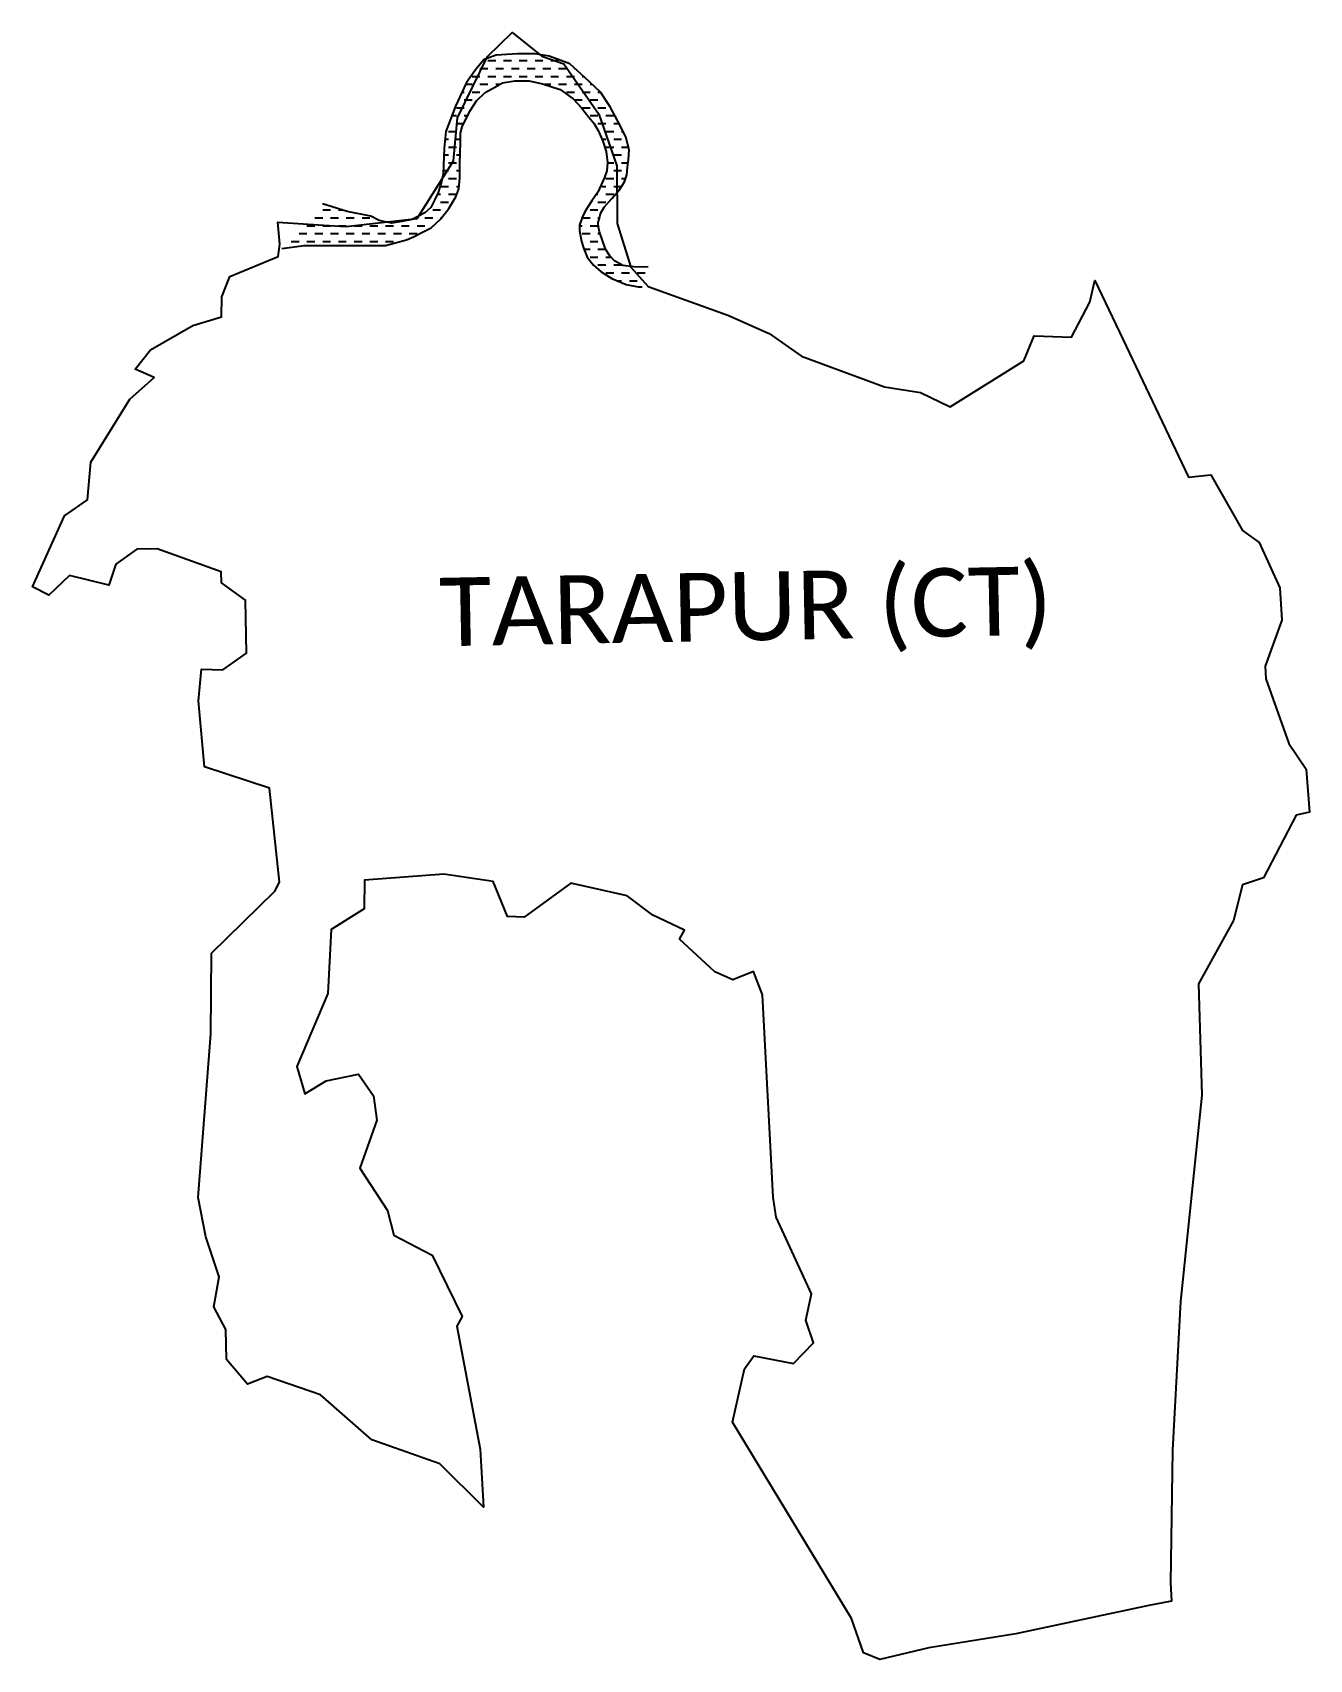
# Model space of a CAD drawing. Header units: metres. Extents: x 256589 to 259167, y 2195347 to 2198633.
import ezdxf

# ---------------------------------------------------------------- set-up
doc = ezdxf.new("R2010")
doc.units = ezdxf.units.M
for name, color, linetype in [('CREEK', 132, 'Continuous'), ('village', 3, 'Continuous'), ('VILLAGE NAME', 250, 'Continuous')]:
    doc.layers.add(name, color=color, linetype=linetype)
doc.styles.get("Standard").update_dxf_attribs({"font": 'simplex.shx'})

msp = doc.modelspace()

# ---------------------------------------------------------------- hatches: boundary and pattern name
at = {"layer": 'CREEK'}
h = msp.add_hatch(dxfattribs=at)
h.set_pattern_fill('DASH', color=256, scale=5)
h.paths.add_polyline_path([(257092.8, 2198196.8), (257137.9, 2198202.9), (257184, 2198202.9), (257249.7, 2198202.9), (257301.9, 2198202.9), (257344.5, 2198214.4), (257358.4, 2198220.8), (257394.2, 2198238.9), (257412.9, 2198256.5), (257429.9, 2198277.4), (257443.6, 2198301), (257449.6, 2198317.2), (257451.9, 2198339.4), (257451.9, 2198355.1), (257451.9, 2198368), (257453, 2198411.9), (257453.7, 2198436.7), (257479.3, 2198489.1), (257503, 2198512.3), (257523.7, 2198523.7), (257537.8, 2198531.5), (257579.8, 2198537.9), (257647.1, 2198523.6), (257680.4, 2198498.9), (257697.1, 2198481.1), (257712.2, 2198462.2), (257727.7, 2198442.6), (257746.3, 2198399.6), (257750.6, 2198361), (257738.4, 2198322.7), (257718.1, 2198292.9), (257705, 2198272.5), (257699, 2198259.5), (257693.5, 2198244.1), (257693.5, 2198233.6), (257697.5, 2198210.8), (257701.9, 2198196.6), (257709.1, 2198179.2), (257721.7, 2198163.3), (257737, 2198149.7), (257758.6, 2198136.5), (257787.7, 2198124.5), (257811.5, 2198119.8), (257820.2, 2198119.8), (257831.7, 2198158.9), (257783.7, 2198161.1), (257758.7, 2198175.2), (257745.6, 2198195.6), (257738.9, 2198215.2), (257729.4, 2198242.9), (257733.6, 2198258.5), (257737.8, 2198274.9), (257773.5, 2198315.3), (257784.5, 2198331.4), (257788.8, 2198346), (257792, 2198376.2), (257793.6, 2198396.5), (257787, 2198422.4), (257770.6, 2198453.9), (257755.5, 2198482.9), (257735.5, 2198512.4), (257704, 2198542.6), (257673.9, 2198569.8), (257632.4, 2198585.4), (257603.2, 2198590.4), (257568.3, 2198590.4), (257525.1, 2198587.4), (257501.1, 2198578.9), (257485.2, 2198560.4), (257465, 2198532.2), (257442.8, 2198484.6), (257423.6, 2198433.5), (257420.3, 2198399.8), (257418, 2198340.1), (257400, 2198286), (257368.8, 2198257.7), (257334.5, 2198251.7), (257314.3, 2198248.2), (257289, 2198253.4), (257271.9, 2198262), (257224.6, 2198271.5), (257174.9, 2198287.2)])

# ---------------------------------------------------------------- linework, layer by layer
at = {"layer": 'CREEK', "flags": 128}
for points in [[(257832, 2198159.9), (257823.4, 2198159.3), (257802.8, 2198160.2), (257780.7, 2198162.8), (257764.1, 2198172.1), (257754.4, 2198181.9), (257745.6, 2198195.6), (257738.9, 2198215.2), (257733.6, 2198230.8), (257731.9, 2198240.1), (257731.1, 2198249.3), (257733.6, 2198258.5), (257735.9, 2198267.6), (257742.9, 2198280.7), (257758.4, 2198298.2), (257773.3, 2198314.9), (257784.5, 2198331.4), (257788.8, 2198346), (257790.4, 2198361.1), (257792, 2198375.9), (257793.6, 2198396.5), (257787, 2198422.4), (257770.6, 2198453.9), (257755.5, 2198482.9), (257735.5, 2198512.4), (257704, 2198542.6), (257673.9, 2198569.8), (257632.4, 2198585.4), (257603.2, 2198590.4), (257568.3, 2198590.4), (257525.1, 2198587.4), (257501.1, 2198578.9), (257485.2, 2198560.4), (257465, 2198532.2), (257442.8, 2198484.6), (257423.6, 2198433.5), (257420.3, 2198399.8), (257418.3, 2198347.6), (257415.1, 2198331.4), (257407.9, 2198309.9), (257401.4, 2198296), (257393, 2198279.6), (257381.1, 2198268.8), (257355.9, 2198255.4), (257334.5, 2198251.7), (257314.3, 2198248.2), (257289, 2198253.4), (257271.9, 2198262), (257224.6, 2198271.5), (257174.9, 2198287.2)], [(257092.8, 2198196.8), (257137.9, 2198202.9), (257184, 2198202.9), (257249.7, 2198202.9), (257301.9, 2198202.9), (257344.5, 2198214.4), (257358.4, 2198220.8), (257378.1, 2198230.7), (257394.2, 2198238.9), (257412.9, 2198256.5), (257429.9, 2198277.4), (257443.6, 2198301), (257449.6, 2198317.2), (257451.9, 2198339.4), (257451.9, 2198355.1), (257451.9, 2198368), (257453, 2198411.9), (257453.5, 2198429.6), (257456.7, 2198442.9), (257472.1, 2198474.4), (257485.6, 2198495.3), (257503, 2198512.3), (257523.7, 2198523.7), (257537.8, 2198531.5), (257562.9, 2198535.4), (257591.9, 2198535.4), (257618.7, 2198529.6), (257654.4, 2198518.2), (257680.4, 2198498.9), (257697.1, 2198481.1), (257712.2, 2198462.2), (257722, 2198449.8), (257730.9, 2198435.1), (257740.2, 2198413.7), (257747, 2198392.9), (257749.6, 2198370.3), (257748.3, 2198353.7), (257744, 2198340.4), (257730.3, 2198310.9), (257718.1, 2198292.9), (257705, 2198272.5), (257699, 2198259.5), (257693.5, 2198244.1), (257693.5, 2198233.6), (257697.5, 2198210.8), (257701.9, 2198196.6), (257709.1, 2198179.2), (257721.7, 2198163.3), (257737, 2198149.7), (257758.6, 2198136.5), (257787.7, 2198124.5), (257811.5, 2198119.8), (257820.2, 2198119.8)]]:
    msp.add_lwpolyline(points, dxfattribs=at)
at = {"layer": 'village', "color": 3, "true_color": 0x00ff00}
msp.add_polyline3d([(259078.9, 2197327.6, 0), (259124.9, 2197197.5, 0), (259160.2, 2197145.5, 0), (259166.7, 2197058.5, 0), (259139.9, 2197052.8, 0), (259074, 2196925.8, 0), (259031.8, 2196911.6, 0), (259013.5, 2196839.5, 0), (258943, 2196712.1, 0), (258949.2, 2196487, 0), (258906.7, 2196070.5, 0), (258890.5, 2195769.9, 0), (258886, 2195502.2, 0), (258888.1, 2195465.2, 0), (258842.7, 2195456.1, 0), (258573.9, 2195399.5, 0), (258398.5, 2195370.8, 0), (258299.5, 2195347.4, 0), (258266.7, 2195360.9, 0), (258242.1, 2195430, 0), (258001.9, 2195826.7, 0), (258026.5, 2195934.2, 0), (258045.1, 2195960.6, 0), (258125.4, 2195945.3, 0), (258166, 2195987, 0), (258149.9, 2196032.5, 0), (258161.4, 2196085.7, 0), (258090.3, 2196240.5, 0), (258084.1, 2196281.4, 0), (258062.6, 2196689.4, 0), (258044.3, 2196736.7, 0), (258002.8, 2196720.3, 0), (257966.5, 2196736.3, 0), (257895.1, 2196802.1, 0), (257905.2, 2196820.1, 0), (257841.1, 2196850.9, 0), (257789.3, 2196889.7, 0), (257675.6, 2196915.1, 0), (257581.5, 2196846.4, 0), (257548, 2196847.7, 0), (257519.3, 2196918.6, 0), (257419.3, 2196933.3, 0), (257259.5, 2196921.3, 0), (257258.7, 2196863.2, 0), (257192.2, 2196821.9, 0), (257185.7, 2196692.7, 0), (257123, 2196545.1, 0), (257139.2, 2196489.6, 0), (257182.1, 2196516.2, 0), (257247.2, 2196529.4, 0), (257277.6, 2196485.4, 0), (257284.2, 2196436.6, 0), (257250.3, 2196339.4, 0), (257305.6, 2196253.9, 0), (257318.9, 2196204.6, 0), (257395.7, 2196164.2, 0), (257456.6, 2196039.8, 0), (257445.8, 2196020.5, 0), (257493.1, 2195772, 0), (257499.7, 2195654.7, 0), (257411.6, 2195742.6, 0), (257274.3, 2195791.2, 0), (257170.6, 2195881.8, 0), (257063.2, 2195919.2, 0), (257023.5, 2195903.3, 0), (256981.2, 2195953.2, 0), (256979.2, 2196013.7, 0), (256955.5, 2196059.5, 0), (256966.4, 2196120, 0), (256939, 2196200.9, 0), (256924, 2196280.3, 0), (256949, 2196610.7, 0), (256950.8, 2196774.1, 0), (257078.6, 2196899.2, 0), (257087.7, 2196917.1, 0), (257067.4, 2197106.8, 0), (256936.6, 2197150.2, 0), (256924.2, 2197283.6, 0), (256930.7, 2197347.6, 0), (256973.7, 2197346.1, 0), (257021.2, 2197379.6, 0), (257019.2, 2197486.6, 0), (256971, 2197521.9, 0), (256970.4, 2197543.8, 0), (256840.9, 2197590.4, 0), (256800, 2197589.8, 0), (256757.4, 2197559.3, 0), (256743.3, 2197517.1, 0), (256664.2, 2197536.7, 0), (256622.5, 2197496.7, 0), (256589.4, 2197514, 0), (256653.8, 2197656.9, 0), (256700.3, 2197689.4, 0), (256707, 2197765.5, 0), (256785.5, 2197892.8, 0), (256834.6, 2197936.4, 0), (256796.7, 2197953.5, 0), (256827.2, 2197992.3, 0), (256912.7, 2198041.2, 0), (256971.1, 2198058.8, 0), (256971.3, 2198099.6, 0), (256987.3, 2198140.5, 0), (257085.2, 2198180.7, 0), (257088.5, 2198206, 0), (257084.5, 2198249.8, 0), (257176.7, 2198244.4, 0), (257221.8, 2198241.7, 0), (257365.7, 2198257.8, 0), (257439.3, 2198374.1, 0), (257447, 2198461.1, 0), (257507.5, 2198584.9, 0), (257557.8, 2198633.1, 0), (257617.5, 2198585.2, 0), (257662, 2198569.8, 0), (257732.5, 2198468, 0), (257768.7, 2198363.9, 0), (257769.5, 2198247.1, 0), (257796.9, 2198159.2, 0), (257831.7, 2198120.4, 0), (257992.7, 2198062, 0), (258076.5, 2198025.2, 0), (258141.3, 2197979.8, 0), (258309.2, 2197917.7, 0), (258381.7, 2197906.1, 0), (258441.3, 2197877, 0), (258590.4, 2197970.4, 0), (258610.9, 2198020.3, 0), (258686.3, 2198017.6, 0), (258723.2, 2198088.8, 0), (258733.6, 2198132.5, 0), (258783.6, 2198028.3, 0), (258922.6, 2197735.2, 0), (258967.5, 2197740.1, 0), (259031.8, 2197627.1, 0), (259065.5, 2197603.5, 0), (259106.7, 2197511.8, 0), (259110.9, 2197446.4, 0), (259077.4, 2197353.3, 0)], close=True, dxfattribs=at)

# ---------------------------------------------------------------- texts
at = {"layer": 'VILLAGE NAME', "insert": (257409.2, 2197531.7), "char_height": 138.249, "attachment_point": 1, "rotation": 1.1028}
msp.add_mtext_dynamic_manual_height_columns('{\\fCalibri|b0|i0|c0|p34;TARAPUR (CT)}', width=1451.037, gutter_width=691.2, heights=[0], dxfattribs=at)

doc.saveas('drawing.dxf')
